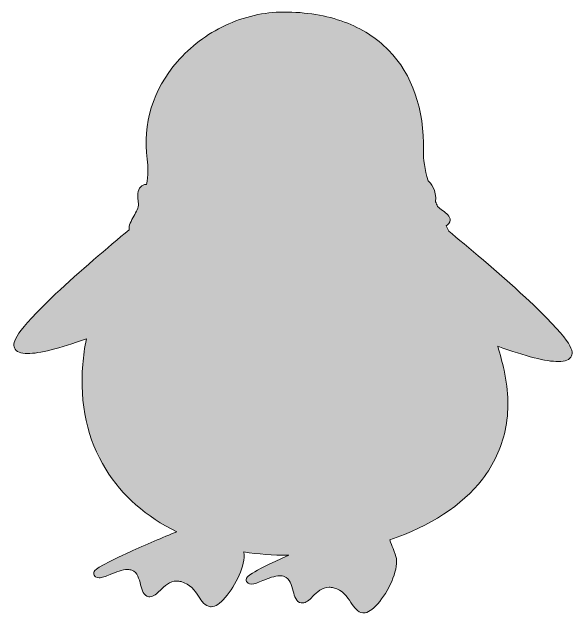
# Model space of a CAD drawing. Header units: inches. Extents: x 102 to 4763, y -2353 to -67.
# Drawn here: x 1322 to 2318, y -2353 to -1287 of the extents above; entities that cross this region are included whole.
import ezdxf

# ---------------------------------------------------------------- set-up
doc = ezdxf.new("R2010")
doc.units = ezdxf.units.IN
doc.header["$MEASUREMENT"] = 0
doc.layers.add('Layer 1', color=7, linetype='Continuous')

# ---------------------------------------------------------------- blocks, each defined once
blk = doc.blocks.new('block 6')
at = {"layer": 'Layer 1', "true_color": 0xf05a28}
h = blk.add_hatch(color=20, dxfattribs=at)
h.dxf.hatch_style = 2
edge = h.paths.add_edge_path()
edge.add_spline(control_points=[(2313.6, -1896.9), (2310.5, -1903.6), (2302.6, -1907), (2290.1, -1907), (2269, -1907), (2233, -1897.8), (2182.9, -1879.7), (2187.3, -1894.3), (2191.1, -1908.6), (2194.2, -1922.5), (2202.6, -1960.1), (2203.2, -1996), (2196.1, -2029.2), (2189.3, -2060.3), (2175.8, -2089.4), (2155.7, -2115.5), (2119.7, -2162.2), (2063, -2199.2), (1991.5, -2222.8), (1993.5, -2228.5), (1995.6, -2233.8), (1997.5, -2238.6), (2000.4, -2245.8), (2002.7, -2251.4), (2003.4, -2256), (2006.5, -2278.9), (1989, -2314.8), (1970.3, -2336.3), (1960.8, -2347.2), (1952.4, -2352.7), (1945.5, -2352.7), (1945, -2352.7), (1944.5, -2352.7), (1943.9, -2352.6), (1934.2, -2351.4), (1928.7, -2343), (1922.8, -2334.2), (1916, -2323.9), (1908.2, -2312.1), (1891.9, -2308.2), (1889.3, -2307.5), (1886.7, -2307.2), (1884.3, -2307.2), (1871.5, -2307.2), (1862.7, -2315.9), (1854.9, -2323.6), (1848.7, -2329.7), (1843.3, -2335), (1836.6, -2335), (1835.9, -2335), (1835.2, -2335), (1834.6, -2334.8), (1825.5, -2333.3), (1822.9, -2323.4), (1820.4, -2313.8), (1817.6, -2303), (1814.7, -2292), (1804.7, -2288), (1802.5, -2287.1), (1800, -2286.7), (1797.1, -2286.7), (1787.6, -2286.7), (1776.4, -2291.3), (1766.5, -2295.4), (1758.2, -2298.8), (1751.7, -2301.5), (1746.5, -2301.5), (1741.2, -2301.5), (1738.8, -2298.6), (1737.9, -2296.9), (1737, -2295.3), (1736.9, -2293.6), (1737.5, -2291.8), (1738.6, -2288.5), (1740.6, -2282.5), (1812.5, -2250.4), (1812.2, -2250.4), (1811.8, -2250.4), (1811.5, -2250.4), (1784.6, -2250.4), (1758.3, -2248.5), (1733.1, -2244.6), (1733.1, -2244.8), (1733.1, -2244.9), (1733.2, -2245.1), (1736.3, -2267.9), (1718.8, -2303.8), (1700.1, -2325.3), (1690.6, -2336.2), (1682.2, -2341.7), (1675.3, -2341.7), (1674.8, -2341.7), (1674.2, -2341.7), (1673.7, -2341.6), (1664, -2340.4), (1658.5, -2332.1), (1652.6, -2323.2), (1645.8, -2312.9), (1638, -2301.1), (1621.7, -2297.2), (1619.1, -2296.6), (1616.6, -2296.2), (1614.1, -2296.2), (1601.4, -2296.2), (1592.5, -2304.9), (1584.7, -2312.6), (1581.6, -2315.7), (1578.7, -2318.5), (1575.8, -2320.6), (1572.8, -2322.7), (1569.7, -2324), (1566.4, -2324), (1565.7, -2324), (1565, -2324), (1564.4, -2323.9), (1555.3, -2322.3), (1552.7, -2312.4), (1550.1, -2302.8), (1547.3, -2292.1), (1544.5, -2281), (1534.5, -2277), (1532.3, -2276.1), (1529.8, -2275.7), (1526.9, -2275.7), (1517.4, -2275.7), (1506.2, -2280.3), (1496.3, -2284.4), (1492.1, -2286.1), (1488.4, -2287.6), (1485.1, -2288.7), (1481.8, -2289.8), (1478.9, -2290.5), (1476.3, -2290.5), (1471, -2290.5), (1468.6, -2287.6), (1467.7, -2285.9), (1466.8, -2284.3), (1466.7, -2282.5), (1467.3, -2280.8), (1468.4, -2277.6), (1470.3, -2272.1), (1531.3, -2244.4), (1558.8, -2231.8), (1589.9, -2218.6), (1614, -2208.6), (1560.1, -2182.4), (1516.9, -2144.4), (1488.3, -2098), (1455.7, -2045), (1441.9, -1982.4), (1447.5, -1911.9), (1448.6, -1897.1), (1450.8, -1881.9), (1454, -1866.7), (1405.5, -1884), (1370.5, -1892.8), (1349.9, -1892.8), (1337.2, -1892.8), (1329.5, -1889.5), (1326.4, -1882.8), (1322.1, -1873.5), (1327.5, -1854.9), (1399.3, -1787.2), (1441.5, -1747.5), (1493, -1703.8), (1529.6, -1673.5), (1528.5, -1665.9), (1533.4, -1657.3), (1538.1, -1649), (1542.3, -1641.6), (1547, -1633.3), (1546.2, -1627.8), (1543.9, -1612.9), (1545.1, -1603), (1549.8, -1597.5), (1552.4, -1594.5), (1555.9, -1593), (1559.9, -1593), (1560.1, -1593), (1560.2, -1593), (1560.4, -1593), (1563.4, -1576.8), (1563.9, -1562.1), (1561.8, -1548), (1553.1, -1486.2), (1571.9, -1424.9), (1615, -1375.3), (1638.2, -1348.6), (1667.6, -1326.4), (1700.1, -1311.1), (1733, -1295.5), (1768.7, -1287.3), (1803.2, -1287.3), (1843.2, -1287.3), (1879.6, -1293.2), (1911.3, -1305), (1941.9, -1316.4), (1968.2, -1333.2), (1989.5, -1355), (2031.6, -1398.1), (2052.9, -1459.6), (2051.2, -1532.9), (2050.8, -1548.4), (2053.6, -1565.9), (2059.7, -1586.4), (2063.6, -1590.1), (2075.1, -1602.8), (2072.9, -1623.7), (2074, -1626.4), (2075.1, -1629.1), (2076.4, -1632.2), (2078.8, -1634.6), (2082, -1636.9), (2085.1, -1639.2), (2092.2, -1644.3), (2099, -1649.2), (2098.5, -1656.3), (2098.2, -1660.8), (2095.1, -1664.2), (2091.7, -1666.6), (2093.1, -1669.5), (2094.5, -1672.6), (2096, -1675.8), (2126.6, -1700.9), (2184.1, -1748.8), (2232, -1793.3), (2311.9, -1867.3), (2318.1, -1887.2), (2313.6, -1896.9)], knot_values=[0, 0, 0, 0, 1, 1, 1, 2, 2, 2, 3, 3, 3, 4, 4, 4, 5, 5, 5, 6, 6, 6, 7, 7, 7, 8, 8, 8, 9, 9, 9, 10, 10, 10, 11, 11, 11, 12, 12, 12, 13, 13, 13, 14, 14, 14, 15, 15, 15, 16, 16, 16, 17, 17, 17, 18, 18, 18, 19, 19, 19, 20, 20, 20, 21, 21, 21, 22, 22, 22, 23, 23, 23, 24, 24, 24, 25, 25, 25, 26, 26, 26, 27, 27, 27, 28, 28, 28, 29, 29, 29, 30, 30, 30, 31, 31, 31, 32, 32, 32, 33, 33, 33, 34, 34, 34, 35, 35, 35, 36, 36, 36, 37, 37, 37, 38, 38, 38, 39, 39, 39, 40, 40, 40, 41, 41, 41, 42, 42, 42, 43, 43, 43, 44, 44, 44, 45, 45, 45, 46, 46, 46, 47, 47, 47, 48, 48, 48, 49, 49, 49, 50, 50, 50, 51, 51, 51, 52, 52, 52, 53, 53, 53, 54, 54, 54, 55, 55, 55, 56, 56, 56, 57, 57, 57, 58, 58, 58, 59, 59, 59, 60, 60, 60, 61, 61, 61, 62, 62, 62, 63, 63, 63, 64, 64, 64, 65, 65, 65, 66, 66, 66, 67, 67, 67, 68, 68, 68, 69, 69, 69, 70, 70, 70, 71, 71, 71, 72, 72, 72, 73, 73, 73, 74, 74, 74, 75, 75, 75, 76, 76, 76, 76], degree=3, periodic=1)
at = {"layer": 'Layer 1', "lineweight": 0}
blk.add_open_spline([(2313.6, -1896.9), (2310.5, -1903.6), (2302.6, -1907), (2290.1, -1907), (2269, -1907), (2233, -1897.8), (2182.9, -1879.7), (2187.3, -1894.3), (2191.1, -1908.6), (2194.2, -1922.5), (2202.6, -1960.1), (2203.2, -1996), (2196.1, -2029.2), (2189.3, -2060.3), (2175.8, -2089.4), (2155.7, -2115.5), (2119.7, -2162.2), (2063, -2199.2), (1991.5, -2222.8), (1993.5, -2228.5), (1995.6, -2233.8), (1997.5, -2238.6), (2000.4, -2245.8), (2002.7, -2251.4), (2003.4, -2256), (2006.5, -2278.9), (1989, -2314.8), (1970.3, -2336.3), (1960.8, -2347.2), (1952.4, -2352.7), (1945.5, -2352.7), (1945, -2352.7), (1944.5, -2352.7), (1943.9, -2352.6), (1934.2, -2351.4), (1928.7, -2343), (1922.8, -2334.2), (1916, -2323.9), (1908.2, -2312.1), (1891.9, -2308.2), (1889.3, -2307.5), (1886.7, -2307.2), (1884.3, -2307.2), (1871.5, -2307.2), (1862.7, -2315.9), (1854.9, -2323.6), (1848.7, -2329.7), (1843.3, -2335), (1836.6, -2335), (1835.9, -2335), (1835.2, -2335), (1834.6, -2334.8), (1825.5, -2333.3), (1822.9, -2323.4), (1820.4, -2313.8), (1817.6, -2303), (1814.7, -2292), (1804.7, -2288), (1802.5, -2287.1), (1800, -2286.7), (1797.1, -2286.7), (1787.6, -2286.7), (1776.4, -2291.3), (1766.5, -2295.4), (1758.2, -2298.8), (1751.7, -2301.5), (1746.5, -2301.5), (1741.2, -2301.5), (1738.8, -2298.6), (1737.9, -2296.9), (1737, -2295.3), (1736.9, -2293.6), (1737.5, -2291.8), (1738.6, -2288.5), (1740.6, -2282.5), (1812.5, -2250.4), (1812.2, -2250.4), (1811.8, -2250.4), (1811.5, -2250.4), (1784.6, -2250.4), (1758.3, -2248.5), (1733.1, -2244.6), (1733.1, -2244.8), (1733.1, -2244.9), (1733.2, -2245.1), (1736.3, -2267.9), (1718.8, -2303.8), (1700.1, -2325.3), (1690.6, -2336.2), (1682.2, -2341.7), (1675.3, -2341.7), (1674.8, -2341.7), (1674.2, -2341.7), (1673.7, -2341.6), (1664, -2340.4), (1658.5, -2332.1), (1652.6, -2323.2), (1645.8, -2312.9), (1638, -2301.1), (1621.7, -2297.2), (1619.1, -2296.6), (1616.6, -2296.2), (1614.1, -2296.2), (1601.4, -2296.2), (1592.5, -2304.9), (1584.7, -2312.6), (1581.6, -2315.7), (1578.7, -2318.5), (1575.8, -2320.6), (1572.8, -2322.7), (1569.7, -2324), (1566.4, -2324), (1565.7, -2324), (1565, -2324), (1564.4, -2323.9), (1555.3, -2322.3), (1552.7, -2312.4), (1550.1, -2302.8), (1547.3, -2292.1), (1544.5, -2281), (1534.5, -2277), (1532.3, -2276.1), (1529.8, -2275.7), (1526.9, -2275.7), (1517.4, -2275.7), (1506.2, -2280.3), (1496.3, -2284.4), (1492.1, -2286.1), (1488.4, -2287.6), (1485.1, -2288.7), (1481.8, -2289.8), (1478.9, -2290.5), (1476.3, -2290.5), (1471, -2290.5), (1468.6, -2287.6), (1467.7, -2285.9), (1466.8, -2284.3), (1466.7, -2282.5), (1467.3, -2280.8), (1468.4, -2277.6), (1470.3, -2272.1), (1531.3, -2244.4), (1558.8, -2231.8), (1589.9, -2218.6), (1614, -2208.6), (1560.1, -2182.4), (1516.9, -2144.4), (1488.3, -2098), (1455.7, -2045), (1441.9, -1982.4), (1447.5, -1911.9), (1448.6, -1897.1), (1450.8, -1881.9), (1454, -1866.7), (1405.5, -1884), (1370.5, -1892.8), (1349.9, -1892.8), (1337.2, -1892.8), (1329.5, -1889.5), (1326.4, -1882.8), (1322.1, -1873.5), (1327.5, -1854.9), (1399.3, -1787.2), (1441.5, -1747.5), (1493, -1703.8), (1529.6, -1673.5), (1528.5, -1665.9), (1533.4, -1657.3), (1538.1, -1649), (1542.3, -1641.6), (1547, -1633.3), (1546.2, -1627.8), (1543.9, -1612.9), (1545.1, -1603), (1549.8, -1597.5), (1552.4, -1594.5), (1555.9, -1593), (1559.9, -1593), (1560.1, -1593), (1560.2, -1593), (1560.4, -1593), (1563.4, -1576.8), (1563.9, -1562.1), (1561.8, -1548), (1553.1, -1486.2), (1571.9, -1424.9), (1615, -1375.3), (1638.2, -1348.6), (1667.6, -1326.4), (1700.1, -1311.1), (1733, -1295.5), (1768.7, -1287.3), (1803.2, -1287.3), (1843.2, -1287.3), (1879.6, -1293.2), (1911.3, -1305), (1941.9, -1316.4), (1968.2, -1333.2), (1989.5, -1355), (2031.6, -1398.1), (2052.9, -1459.6), (2051.2, -1532.9), (2050.8, -1548.4), (2053.6, -1565.9), (2059.7, -1586.4), (2063.6, -1590.1), (2075.1, -1602.8), (2072.9, -1623.7), (2074, -1626.4), (2075.1, -1629.1), (2076.4, -1632.2), (2078.8, -1634.6), (2082, -1636.9), (2085.1, -1639.2), (2092.2, -1644.3), (2099, -1649.2), (2098.5, -1656.3), (2098.2, -1660.8), (2095.1, -1664.2), (2091.7, -1666.6), (2093.1, -1669.5), (2094.5, -1672.6), (2096, -1675.8), (2126.6, -1700.9), (2184.1, -1748.8), (2232, -1793.3), (2311.9, -1867.3), (2318.1, -1887.2), (2313.6, -1896.9)], degree=3, knots=[0, 0, 0, 0, 1, 1, 1, 2, 2, 2, 3, 3, 3, 4, 4, 4, 5, 5, 5, 6, 6, 6, 7, 7, 7, 8, 8, 8, 9, 9, 9, 10, 10, 10, 11, 11, 11, 12, 12, 12, 13, 13, 13, 14, 14, 14, 15, 15, 15, 16, 16, 16, 17, 17, 17, 18, 18, 18, 19, 19, 19, 20, 20, 20, 21, 21, 21, 22, 22, 22, 23, 23, 23, 24, 24, 24, 25, 25, 25, 26, 26, 26, 27, 27, 27, 28, 28, 28, 29, 29, 29, 30, 30, 30, 31, 31, 31, 32, 32, 32, 33, 33, 33, 34, 34, 34, 35, 35, 35, 36, 36, 36, 37, 37, 37, 38, 38, 38, 39, 39, 39, 40, 40, 40, 41, 41, 41, 42, 42, 42, 43, 43, 43, 44, 44, 44, 45, 45, 45, 46, 46, 46, 47, 47, 47, 48, 48, 48, 49, 49, 49, 50, 50, 50, 51, 51, 51, 52, 52, 52, 53, 53, 53, 54, 54, 54, 55, 55, 55, 56, 56, 56, 57, 57, 57, 58, 58, 58, 59, 59, 59, 60, 60, 60, 61, 61, 61, 62, 62, 62, 63, 63, 63, 64, 64, 64, 65, 65, 65, 66, 66, 66, 67, 67, 67, 68, 68, 68, 69, 69, 69, 70, 70, 70, 71, 71, 71, 72, 72, 72, 73, 73, 73, 74, 74, 74, 75, 75, 75, 76, 76, 76, 76], dxfattribs=at)

msp = doc.modelspace()

# ---------------------------------------------------------------- block references
at = {"layer": 'Layer 1'}
msp.add_blockref('block 6', (0, 0), dxfattribs=at)

doc.saveas('drawing.dxf')
